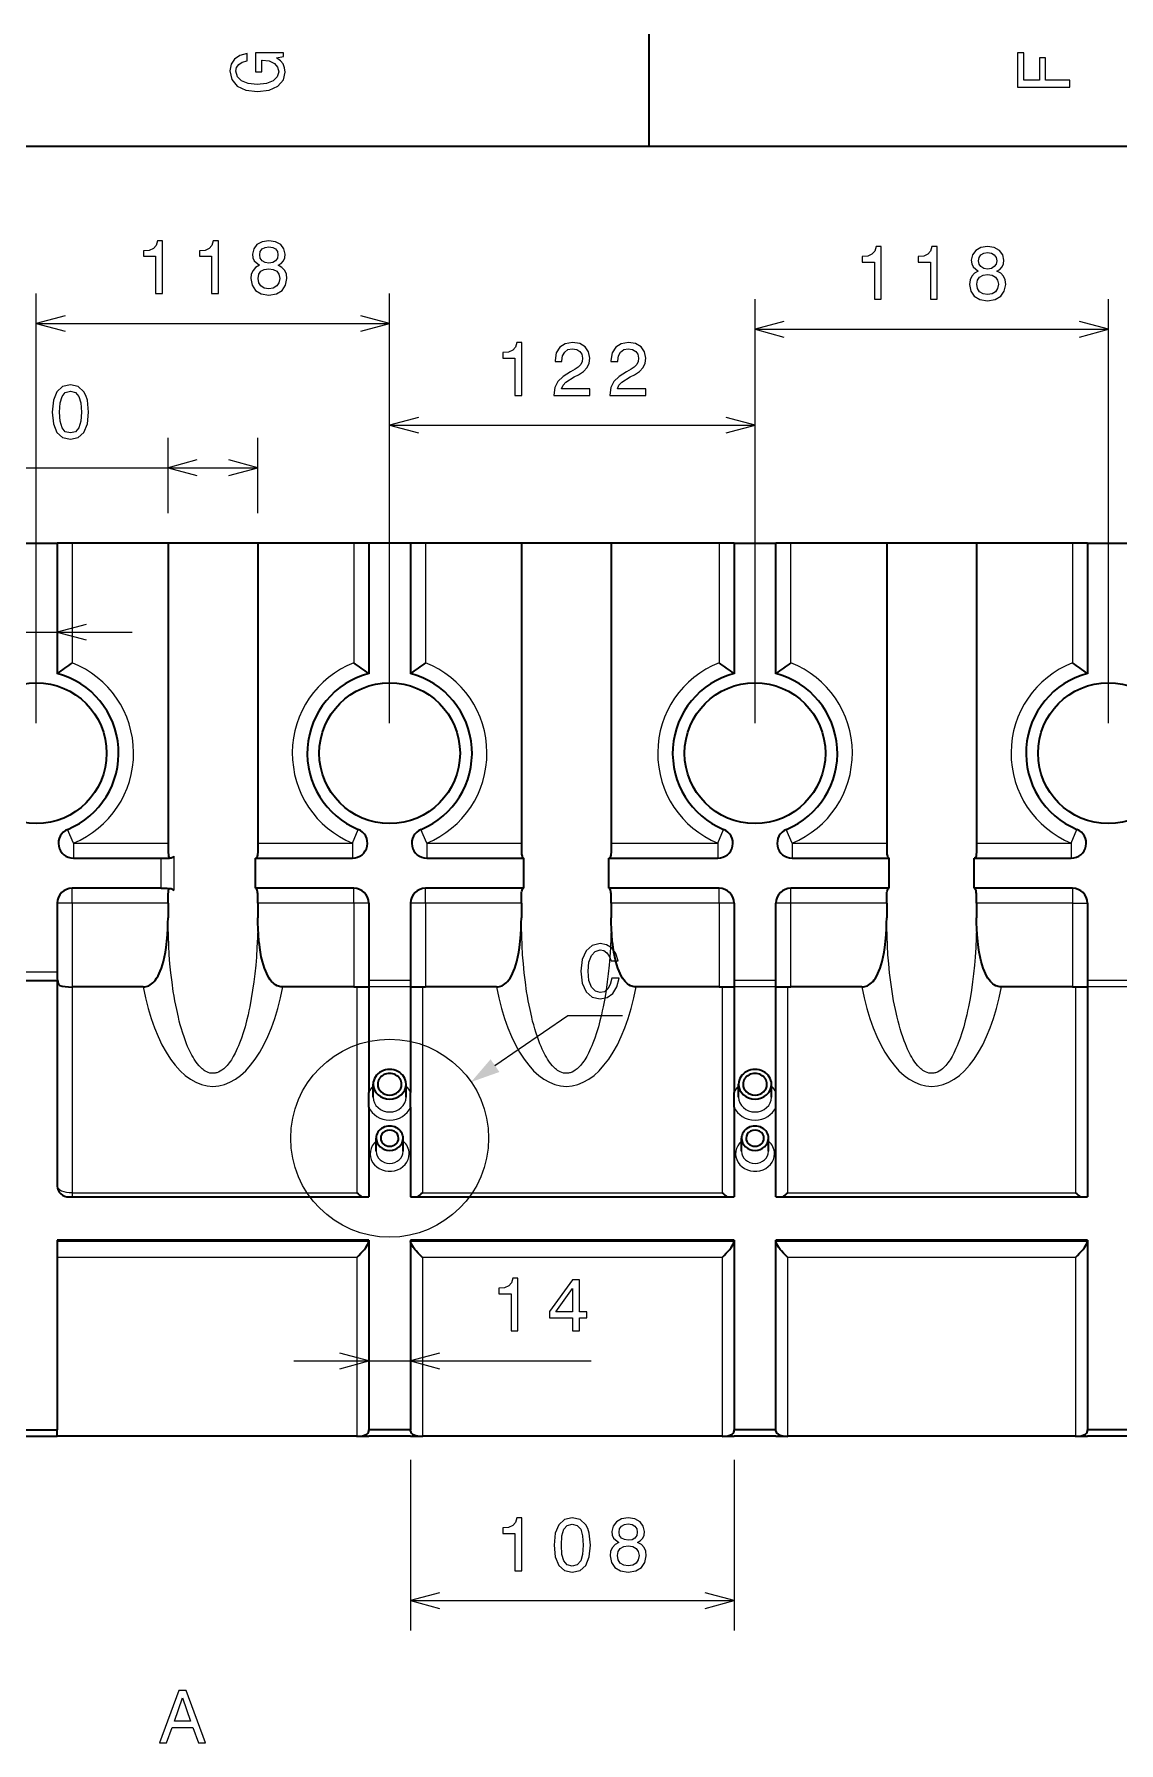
# Model space of a CAD drawing. Extents: x 0 to 420, y 0 to 297.
# Drawn here: x 63.9 to 136.4, y 180.4 to 294.5 of the extents above; entities that cross this region are included whole.
import ezdxf

# ---------------------------------------------------------------- set-up
doc = ezdxf.new("R2010")
doc.units = 0

msp = doc.modelspace()

# ---------------------------------------------------------------- linework, layer by layer
at = {"color": 7, "lineweight": 35, "ltscale": 0.1875}
msp.add_line((105, 287), (105, 294.5), dxfattribs=at)
at = {"color": 7, "lineweight": 35}
for p, q in [((410, 287), (10, 287)), ((72.86, 260.52), (72.86, 240.49)), ((78.86, 260.52), (78.86, 240.49)), ((96.46, 260.52), (96.46, 240.49)), ((102.46, 260.52), (102.46, 240.49)), ((120.86, 260.52), (120.86, 240.49)), ((126.86, 260.52), (126.86, 240.49)), ((66.26, 216.88), (86.26, 216.88)), ((89.06, 216.88), (110.66, 216.88)), ((113.46, 216.88), (134.26, 216.88)), ((86.26, 213.99), (65.46, 213.99)), ((110.66, 213.99), (89.06, 213.99)), ((134.26, 213.99), (113.46, 213.99)), ((85.46, 200.9), (65.46, 200.9))]:
    msp.add_line(p, q, dxfattribs=at)
at = {"color": 7, "lineweight": 13}
for p, q in [((64.06, 248.5), (64.06, 277.18)), ((87.66, 248.5), (87.66, 277.18)), ((112.06, 248.5), (112.06, 276.8)), ((135.66, 248.5), (135.66, 276.8)), ((64.06, 275.18), (87.66, 275.18)), ((112.06, 274.8), (135.66, 274.8)), ((87.66, 248.5), (87.66, 270.39)), ((112.06, 248.5), (112.06, 270.39)), ((87.66, 268.39), (112.06, 268.39)), ((86.26, 213.91), (65.46, 213.91)), ((110.66, 213.91), (89.06, 213.91)), ((134.26, 213.91), (113.46, 213.91)), ((85.46, 212.84), (65.46, 212.84)), ((89.06, 189.93), (110.66, 189.93))]:
    msp.add_line(p, q, dxfattribs=at)
at = {"color": 7, "lineweight": 13, "ltscale": 0.125944}
for p, q in [((72.86, 262.52), (72.86, 267.56)), ((78.86, 262.52), (78.86, 267.56))]:
    msp.add_line(p, q, dxfattribs=at)
at = {"color": 7, "lineweight": 13, "ltscale": 0.444301}
msp.add_line((61.09, 265.56), (78.86, 265.56), dxfattribs=at)
at = {"color": 7, "lineweight": 35, "ltscale": 0.07}
for p, q in [((62.66, 260.52), (65.46, 260.52)), ((89.06, 260.52), (86.26, 260.52)), ((110.66, 260.52), (113.46, 260.52)), ((134.26, 260.52), (137.06, 260.52)), ((62.66, 231.33), (65.46, 231.33)), ((62.66, 201.33), (65.46, 201.33)), ((62.66, 200.9), (65.46, 200.9)), ((89.06, 201.33), (86.26, 201.33)), ((89.06, 200.9), (86.26, 200.9)), ((113.46, 201.33), (110.66, 201.33)), ((113.46, 200.9), (110.66, 200.9)), ((137.06, 201.33), (134.26, 201.33)), ((137.06, 200.9), (134.26, 200.9))]:
    msp.add_line(p, q, dxfattribs=at)
at = {"color": 7, "lineweight": 35, "ltscale": 0.025}
for p, q in [((66.46, 260.52), (65.46, 260.52)), ((86.26, 260.52), (85.26, 260.52)), ((90.06, 260.52), (89.06, 260.52)), ((110.66, 260.52), (109.66, 260.52)), ((114.46, 260.52), (113.46, 260.52)), ((134.26, 260.52), (133.26, 260.52)), ((85.26, 230.9), (86.26, 230.9)), ((89.06, 230.9), (90.06, 230.9)), ((109.66, 230.9), (110.66, 230.9)), ((113.46, 230.9), (114.46, 230.9)), ((133.26, 230.9), (134.26, 230.9))]:
    msp.add_line(p, q, dxfattribs=at)
at = {"color": 7, "lineweight": 35, "ltscale": 0.217744}
for p, q in [((65.46, 260.52), (65.46, 251.81)), ((86.26, 260.52), (86.26, 251.81)), ((89.06, 260.52), (89.06, 251.81)), ((110.66, 260.52), (110.66, 251.81)), ((113.46, 251.81), (113.46, 260.52)), ((134.26, 260.52), (134.26, 251.81))]:
    msp.add_line(p, q, dxfattribs=at)
at = {"color": 7, "lineweight": 35, "ltscale": 0.16}
for p, q in [((72.86, 260.52), (66.46, 260.52)), ((96.46, 260.52), (90.06, 260.52)), ((120.86, 260.52), (114.46, 260.52))]:
    msp.add_line(p, q, dxfattribs=at)
at = {"color": 7, "lineweight": 13, "ltscale": 0.199698}
for p, q in [((66.46, 260.52), (66.46, 252.54)), ((85.26, 260.52), (85.26, 252.54)), ((90.06, 260.52), (90.06, 252.54)), ((109.66, 260.52), (109.66, 252.54)), ((114.46, 252.54), (114.46, 260.52)), ((133.26, 260.52), (133.26, 252.54))]:
    msp.add_line(p, q, dxfattribs=at)
at = {"color": 7, "lineweight": 35, "ltscale": 0.15}
for p, q in [((78.86, 260.52), (72.86, 260.52)), ((102.46, 260.52), (96.46, 260.52)), ((126.86, 260.52), (120.86, 260.52))]:
    msp.add_line(p, q, dxfattribs=at)
at = {"color": 7, "lineweight": 35, "ltscale": 0.160001}
msp.add_line((85.26, 260.52), (78.86, 260.52), dxfattribs=at)
at = {"color": 7, "lineweight": 35, "ltscale": 0.179999}
msp.add_line((109.66, 260.52), (102.46, 260.52), dxfattribs=at)
at = {"color": 7, "lineweight": 35, "ltscale": 0.159999}
msp.add_line((133.26, 260.52), (126.86, 260.52), dxfattribs=at)
at = {"color": 7, "lineweight": 13, "ltscale": 0.481656}
msp.add_line((51.19, 254.58), (70.46, 254.58), dxfattribs=at)
at = {"color": 7, "lineweight": 13, "ltscale": 0.025}
for p, q in [((66.54, 240.49), (66.15, 241.41)), ((85.18, 240.49), (85.56, 241.41)), ((90.14, 240.49), (89.75, 241.41)), ((109.58, 240.49), (109.96, 241.41)), ((114.54, 240.49), (114.15, 241.41)), ((133.18, 240.49), (133.56, 241.41)), ((66.54, 240.49), (66.54, 239.49)), ((85.18, 240.49), (85.18, 239.49)), ((90.14, 240.49), (90.14, 239.49)), ((109.58, 240.49), (109.58, 239.49)), ((114.54, 240.49), (114.54, 239.49)), ((133.18, 240.49), (133.18, 239.49)), ((66.46, 236.49), (66.46, 237.49)), ((85.26, 236.49), (85.26, 237.49)), ((90.06, 236.49), (90.06, 237.49)), ((109.66, 236.49), (109.66, 237.49)), ((114.46, 236.49), (114.46, 237.49)), ((133.26, 237.49), (133.26, 236.49)), ((66.46, 236.49), (65.46, 236.49)), ((86.26, 236.49), (85.26, 236.49)), ((90.06, 236.49), (89.06, 236.49)), ((110.66, 236.49), (109.66, 236.49)), ((114.46, 236.49), (113.46, 236.49)), ((133.26, 236.49), (134.26, 236.49))]:
    msp.add_line(p, q, dxfattribs=at)
at = {"color": 7, "lineweight": 13, "ltscale": 0.15806}
for p, q in [((66.54, 240.49), (72.86, 240.49)), ((78.86, 240.49), (85.18, 240.49)), ((90.14, 240.49), (96.46, 240.49)), ((114.54, 240.49), (120.86, 240.49))]:
    msp.add_line(p, q, dxfattribs=at)
at = {"color": 7, "lineweight": 13, "ltscale": 0.056699}
msp.add_line((73.26, 237.35), (73.26, 239.62), dxfattribs=at)
at = {"color": 7, "lineweight": 13, "ltscale": 0.178058}
msp.add_line((102.46, 240.49), (109.58, 240.49), dxfattribs=at)
at = {"color": 7, "lineweight": 13, "ltscale": 0.158059}
msp.add_line((126.86, 240.49), (133.18, 240.49), dxfattribs=at)
at = {"color": 7, "lineweight": 35, "ltscale": 0.146457}
msp.add_line((66.54, 239.49), (72.39, 239.49), dxfattribs=at)
at = {"color": 7, "lineweight": 13, "ltscale": 0.05}
msp.add_line((72.39, 237.49), (72.39, 239.49), dxfattribs=at)
at = {"color": 7, "lineweight": 35, "ltscale": 0.05}
for p, q in [((78.69, 237.49), (78.69, 239.49)), ((96.63, 237.49), (96.63, 239.49)), ((102.29, 237.49), (102.29, 239.49)), ((121.03, 237.49), (121.03, 239.49)), ((126.69, 237.49), (126.69, 239.49))]:
    msp.add_line(p, q, dxfattribs=at)
at = {"color": 7, "lineweight": 35, "ltscale": 0.16235}
msp.add_line((78.69, 239.49), (85.18, 239.49), dxfattribs=at)
at = {"color": 7, "lineweight": 35, "ltscale": 0.162349}
for p, q in [((90.14, 239.49), (96.63, 239.49)), ((114.54, 239.49), (121.03, 239.49))]:
    msp.add_line(p, q, dxfattribs=at)
at = {"color": 7, "lineweight": 35, "ltscale": 0.182348}
msp.add_line((102.29, 239.49), (109.58, 239.49), dxfattribs=at)
at = {"color": 7, "lineweight": 35, "ltscale": 0.162348}
msp.add_line((126.69, 239.49), (133.18, 239.49), dxfattribs=at)
at = {"color": 7, "lineweight": 35, "ltscale": 0.148397}
msp.add_line((72.39, 237.49), (66.46, 237.49), dxfattribs=at)
at = {"color": 7, "lineweight": 35, "ltscale": 0.16429}
for p, q in [((85.26, 237.49), (78.69, 237.49)), ((121.03, 237.49), (114.46, 237.49))]:
    msp.add_line(p, q, dxfattribs=at)
at = {"color": 7, "lineweight": 35, "ltscale": 0.164289}
for p, q in [((96.63, 237.49), (90.06, 237.49)), ((133.26, 237.49), (126.69, 237.49))]:
    msp.add_line(p, q, dxfattribs=at)
at = {"color": 7, "lineweight": 35, "ltscale": 0.184288}
msp.add_line((109.66, 237.49), (102.29, 237.49), dxfattribs=at)
at = {"color": 7, "lineweight": 35, "ltscale": 0.114768}
msp.add_line((65.46, 236.49), (65.46, 231.9), dxfattribs=at)
at = {"color": 7, "lineweight": 13, "ltscale": 0.139768}
for p, q in [((66.46, 236.49), (66.46, 230.9)), ((85.26, 236.49), (85.26, 230.9)), ((90.06, 236.49), (90.06, 230.9)), ((109.66, 236.49), (109.66, 230.9)), ((114.46, 230.9), (114.46, 236.49)), ((133.26, 236.49), (133.26, 230.9))]:
    msp.add_line(p, q, dxfattribs=at)
at = {"color": 7, "lineweight": 13, "ltscale": 0.16}
for p, q in [((72.86, 236.49), (66.46, 236.49)), ((96.46, 236.49), (90.06, 236.49)), ((120.86, 236.49), (114.46, 236.49))]:
    msp.add_line(p, q, dxfattribs=at)
at = {"color": 7, "lineweight": 35, "ltscale": 0.024633}
for p, q in [((72.86, 236.49), (72.86, 235.5)), ((78.86, 236.49), (78.86, 235.5)), ((96.46, 236.49), (96.46, 235.5)), ((102.46, 236.49), (102.46, 235.5)), ((120.86, 236.49), (120.86, 235.5)), ((126.86, 236.49), (126.86, 235.5))]:
    msp.add_line(p, q, dxfattribs=at)
at = {"color": 7, "lineweight": 13, "ltscale": 0.160001}
msp.add_line((85.26, 236.49), (78.86, 236.49), dxfattribs=at)
at = {"color": 7, "lineweight": 35, "ltscale": 0.128345}
for p, q in [((86.26, 236.49), (86.26, 231.35)), ((89.06, 236.49), (89.06, 231.35)), ((110.66, 236.49), (110.66, 231.35)), ((113.46, 231.35), (113.46, 236.49)), ((134.26, 236.49), (134.26, 231.35))]:
    msp.add_line(p, q, dxfattribs=at)
at = {"color": 7, "lineweight": 13, "ltscale": 0.179999}
msp.add_line((109.66, 236.49), (102.46, 236.49), dxfattribs=at)
at = {"color": 7, "lineweight": 13, "ltscale": 0.159999}
msp.add_line((133.26, 236.49), (126.86, 236.49), dxfattribs=at)
at = {"color": 7, "lineweight": 13, "ltscale": 0.07}
for p, q in [((62.66, 231.9), (65.46, 231.9)), ((86.26, 231.35), (89.06, 231.35)), ((86.26, 230.92), (89.06, 230.92)), ((110.66, 231.35), (113.46, 231.35)), ((110.66, 230.92), (113.46, 230.92)), ((134.26, 231.35), (137.06, 231.35)), ((134.26, 230.92), (137.06, 230.92))]:
    msp.add_line(p, q, dxfattribs=at)
at = {"color": 7, "lineweight": 35, "ltscale": 0.343353}
msp.add_line((65.46, 231.33), (65.46, 217.6), dxfattribs=at)
at = {"color": 7, "lineweight": 35, "ltscale": 0.118396}
for p, q in [((71.19, 230.9), (66.46, 230.9)), ((94.79, 230.9), (90.06, 230.9)), ((119.19, 230.9), (114.46, 230.9)), ((133.26, 230.9), (128.52, 230.9))]:
    msp.add_line(p, q, dxfattribs=at)
at = {"color": 7, "lineweight": 13, "ltscale": 0.343353}
for p, q in [((66.46, 230.9), (66.46, 217.16)), ((85.46, 230.9), (85.46, 217.16)), ((89.86, 230.9), (89.86, 217.16)), ((109.86, 230.9), (109.86, 217.16)), ((114.26, 217.16), (114.26, 230.9)), ((133.46, 230.9), (133.46, 217.16))]:
    msp.add_line(p, q, dxfattribs=at)
at = {"color": 7, "lineweight": 35, "ltscale": 0.118397}
msp.add_line((85.26, 230.9), (80.52, 230.9), dxfattribs=at)
at = {"color": 7, "lineweight": 35, "ltscale": 0.010857}
for p, q in [((86.26, 231.35), (86.26, 230.92)), ((89.06, 231.35), (89.06, 230.92)), ((110.66, 231.35), (110.66, 230.92)), ((113.46, 230.92), (113.46, 231.35)), ((134.26, 231.35), (134.26, 230.92)), ((65.46, 200.9), (65.46, 201.33))]:
    msp.add_line(p, q, dxfattribs=at)
at = {"color": 7, "lineweight": 35, "ltscale": 0.17681}
for p, q in [((86.26, 230.92), (86.26, 223.85)), ((89.06, 230.92), (89.06, 223.85)), ((110.66, 230.92), (110.66, 223.85)), ((113.46, 223.85), (113.46, 230.92))]:
    msp.add_line(p, q, dxfattribs=at)
at = {"color": 7, "lineweight": 35, "ltscale": 0.138395}
msp.add_line((109.66, 230.9), (104.12, 230.9), dxfattribs=at)
at = {"color": 7, "lineweight": 35, "ltscale": 0.351079}
msp.add_line((134.26, 230.92), (134.26, 216.88), dxfattribs=at)
at = {"color": 7, "lineweight": 35, "ltscale": 0.01199}
for p, q in [((86.26, 223.37), (86.26, 223.85)), ((89.06, 223.37), (89.06, 223.85)), ((110.66, 223.37), (110.66, 223.85)), ((113.46, 223.37), (113.46, 223.85))]:
    msp.add_line(p, q, dxfattribs=at)
at = {"color": 7, "lineweight": 35, "ltscale": 0.021714}
for p, q in [((86.56, 223.54), (86.56, 224.4)), ((88.76, 223.54), (88.76, 224.4)), ((110.96, 223.54), (110.96, 224.4)), ((113.16, 223.54), (113.16, 224.4)), ((86.76, 219.93), (86.76, 220.8)), ((88.56, 219.93), (88.56, 220.8)), ((111.16, 219.93), (111.16, 220.8)), ((112.96, 219.93), (112.96, 220.8))]:
    msp.add_line(p, q, dxfattribs=at)
at = {"color": 7, "lineweight": 35, "ltscale": 0.012265}
for p, q in [((86.26, 222.88), (86.26, 223.37)), ((89.06, 222.88), (89.06, 223.37)), ((110.66, 222.88), (110.66, 223.37)), ((113.46, 222.88), (113.46, 223.37))]:
    msp.add_line(p, q, dxfattribs=at)
at = {"color": 7, "lineweight": 35, "ltscale": 0.150014}
for p, q in [((86.26, 222.88), (86.26, 216.88)), ((89.06, 222.88), (89.06, 216.88)), ((110.66, 222.88), (110.66, 216.88)), ((113.46, 216.88), (113.46, 222.88))]:
    msp.add_line(p, q, dxfattribs=at)
at = {"color": 7, "lineweight": 13, "ltscale": 0.475001}
msp.add_line((66.46, 217.16), (85.46, 217.16), dxfattribs=at)
at = {"color": 7, "lineweight": 13, "ltscale": 0.007159}
msp.add_line((66.46, 217.16), (66.46, 216.88), dxfattribs=at)
at = {"color": 7, "lineweight": 13, "ltscale": 0.499999}
for p, q in [((89.86, 217.16), (109.86, 217.16)), ((109.86, 212.84), (89.86, 212.84))]:
    msp.add_line(p, q, dxfattribs=at)
at = {"color": 7, "lineweight": 13, "ltscale": 0.48}
for p, q in [((114.26, 217.16), (133.46, 217.16)), ((133.46, 212.84), (114.26, 212.84))]:
    msp.add_line(p, q, dxfattribs=at)
at = {"color": 7, "lineweight": 35, "ltscale": 0.316569}
for p, q in [((65.46, 213.99), (65.46, 201.33)), ((86.26, 213.99), (86.26, 201.33)), ((89.06, 213.99), (89.06, 201.33)), ((110.66, 213.99), (110.66, 201.33)), ((113.46, 201.33), (113.46, 213.99)), ((134.26, 213.99), (134.26, 201.33))]:
    msp.add_line(p, q, dxfattribs=at)
at = {"color": 7, "lineweight": 13, "ltscale": 0.298553}
for p, q in [((85.46, 212.84), (85.46, 200.9)), ((89.86, 212.84), (89.86, 200.9)), ((109.86, 212.84), (109.86, 200.9)), ((114.26, 200.9), (114.26, 212.84)), ((133.46, 212.84), (133.46, 200.9))]:
    msp.add_line(p, q, dxfattribs=at)
at = {"color": 7, "lineweight": 13, "ltscale": 0.49652}
msp.add_line((81.26, 205.93), (101.12, 205.93), dxfattribs=at)
at = {"color": 7, "lineweight": 35, "ltscale": 0.02}
for p, q in [((85.46, 200.9), (86.26, 200.9)), ((89.06, 200.9), (89.86, 200.9)), ((109.86, 200.9), (110.66, 200.9)), ((113.46, 200.9), (114.26, 200.9)), ((133.46, 200.9), (134.26, 200.9))]:
    msp.add_line(p, q, dxfattribs=at)
at = {"color": 7, "lineweight": 35, "ltscale": 0.002171}
for p, q in [((86.26, 201.24), (86.26, 201.33)), ((89.06, 201.24), (89.06, 201.33)), ((110.66, 201.24), (110.66, 201.33)), ((113.46, 201.24), (113.46, 201.33)), ((134.26, 201.24), (134.26, 201.33))]:
    msp.add_line(p, q, dxfattribs=at)
at = {"color": 7, "lineweight": 35, "ltscale": 0.499999}
msp.add_line((109.86, 200.9), (89.86, 200.9), dxfattribs=at)
at = {"color": 7, "lineweight": 35, "ltscale": 0.48}
msp.add_line((133.46, 200.9), (114.26, 200.9), dxfattribs=at)
at = {"color": 7, "lineweight": 13, "ltscale": 0.285017}
for p, q in [((89.06, 199.33), (89.06, 187.93)), ((110.66, 199.33), (110.66, 187.93))]:
    msp.add_line(p, q, dxfattribs=at)
at = {"color": 7, "lineweight": 13}
for points in [[(80.11, 292.92), (80.58, 293.01), (80.58, 293.26), (78.69, 293.26), (78.69, 291.98), (79.12, 291.98), (79.12, 292.77), (79.15, 292.77), (79.61, 292.71), (79.96, 292.55), (80.17, 292.3), (80.25, 291.99), (80.15, 291.65), (79.88, 291.38), (79.43, 291.21), (78.82, 291.15), (78.21, 291.21), (77.76, 291.38), (77.49, 291.65), (77.39, 292.02), (77.44, 292.27), (77.58, 292.48), (77.82, 292.63), (78.14, 292.72), (78.14, 293.22), (77.65, 293.08), (77.29, 292.84), (77.07, 292.49), (76.99, 292.05), (77.11, 291.48), (77.48, 291.04), (78.06, 290.76), (78.83, 290.67), (79.61, 290.76), (80.19, 291.04), (80.56, 291.45), (80.68, 291.96), (80.64, 292.25), (80.54, 292.51), (80.36, 292.73)], [(133.08, 290.97), (133.08, 291.44), (131.47, 291.44), (131.47, 292.91), (131.06, 292.91), (131.06, 291.44), (130.01, 291.44), (130.01, 293.25), (129.58, 293.25), (129.58, 290.97)], [(72.03, 277.18), (72.49, 277.18), (72.49, 280.71), (72.15, 280.71), (72.06, 280.4), (71.88, 280.2), (71.6, 280.07), (71.21, 280.03), (71.21, 279.68), (72.03, 279.68)], [(75.77, 277.18), (76.23, 277.18), (76.23, 280.71), (75.88, 280.71), (75.79, 280.4), (75.61, 280.2), (75.33, 280.07), (74.95, 280.03), (74.95, 279.68), (75.77, 279.68)], [(78.97, 279.07), (78.71, 278.93), (78.54, 278.73), (78.42, 278.49), (78.39, 278.19), (78.47, 277.74), (78.7, 277.39), (79.08, 277.17), (79.59, 277.08), (80.1, 277.17), (80.48, 277.39), (80.71, 277.74), (80.8, 278.19), (80.76, 278.49), (80.65, 278.73), (80.47, 278.93), (80.22, 279.07), (80.42, 279.19), (80.56, 279.36), (80.65, 279.56), (80.68, 279.81), (80.6, 280.17), (80.39, 280.45), (80.04, 280.64), (79.59, 280.71), (79.14, 280.64), (78.8, 280.45), (78.58, 280.17), (78.5, 279.81), (78.53, 279.56), (78.62, 279.36)], [(78.98, 279.77), (79.02, 279.99), (79.15, 280.16), (79.34, 280.27), (79.59, 280.31), (79.85, 280.27), (80.04, 280.16), (80.16, 279.99), (80.2, 279.77), (80.16, 279.54), (80.04, 279.36), (79.85, 279.25), (79.59, 279.21), (79.34, 279.25), (79.15, 279.36), (79.02, 279.54)], [(120.03, 276.8), (120.49, 276.8), (120.49, 280.32), (120.15, 280.32), (120.06, 280.01), (119.87, 279.81), (119.6, 279.69), (119.21, 279.65), (119.21, 279.29), (120.03, 279.29)], [(123.77, 276.8), (124.23, 276.8), (124.23, 280.32), (123.88, 280.32), (123.79, 280.01), (123.61, 279.81), (123.33, 279.69), (122.95, 279.65), (122.95, 279.29), (123.77, 279.29)], [(126.97, 278.68), (126.71, 278.54), (126.54, 278.34), (126.42, 278.1), (126.39, 277.8), (126.47, 277.35), (126.7, 277), (127.08, 276.78), (127.59, 276.7), (128.1, 276.78), (128.48, 277), (128.71, 277.35), (128.8, 277.8), (128.76, 278.1), (128.65, 278.34), (128.47, 278.54), (128.22, 278.68), (128.42, 278.8), (128.56, 278.97), (128.65, 279.17), (128.68, 279.42), (128.6, 279.78), (128.39, 280.06), (128.04, 280.25), (127.59, 280.32), (127.14, 280.25), (126.8, 280.06), (126.58, 279.78), (126.5, 279.42), (126.53, 279.17), (126.62, 278.97)], [(126.98, 279.38), (127.02, 279.6), (127.15, 279.77), (127.34, 279.88), (127.59, 279.92), (127.85, 279.88), (128.04, 279.77), (128.16, 279.6), (128.2, 279.38), (128.16, 279.15), (128.04, 278.98), (127.85, 278.86), (127.59, 278.82), (127.34, 278.86), (127.15, 278.98), (127.02, 279.15)], [(78.87, 278.2), (78.92, 278.47), (79.06, 278.67), (79.29, 278.8), (79.59, 278.84), (79.89, 278.8), (80.12, 278.67), (80.26, 278.47), (80.32, 278.2), (80.26, 277.91), (80.12, 277.69), (79.89, 277.55), (79.59, 277.51), (79.29, 277.55), (79.06, 277.69), (78.92, 277.91)], [(126.87, 277.81), (126.92, 278.08), (127.06, 278.28), (127.29, 278.41), (127.59, 278.46), (127.89, 278.41), (128.12, 278.28), (128.26, 278.08), (128.32, 277.81), (128.26, 277.52), (128.12, 277.31), (127.89, 277.16), (127.59, 277.12), (127.29, 277.16), (127.06, 277.31), (126.92, 277.52)], [(96.03, 270.39), (96.49, 270.39), (96.49, 273.92), (96.15, 273.92), (96.06, 273.61), (95.88, 273.4), (95.6, 273.28), (95.21, 273.24), (95.21, 272.88), (96.03, 272.88)], [(98.63, 270.39), (101.03, 270.39), (101.03, 270.83), (99.13, 270.83), (99.24, 271.06), (99.42, 271.26), (99.98, 271.62), (100.28, 271.77), (100.61, 271.99), (100.85, 272.24), (100.98, 272.54), (101.03, 272.87), (100.95, 273.3), (100.71, 273.63), (100.35, 273.84), (99.88, 273.92), (99.39, 273.83), (99.03, 273.6), (98.79, 273.22), (98.71, 272.72), (98.71, 272.65), (99.17, 272.65), (99.17, 272.69), (99.21, 273.03), (99.35, 273.28), (99.57, 273.44), (99.85, 273.5), (100.15, 273.45), (100.36, 273.32), (100.5, 273.13), (100.55, 272.88), (100.52, 272.65), (100.42, 272.45), (100.26, 272.28), (100.04, 272.13), (99.74, 271.97), (99.25, 271.65), (98.9, 271.32), (98.69, 270.92), (98.63, 270.41)], [(102.36, 270.39), (104.77, 270.39), (104.77, 270.83), (102.87, 270.83), (102.97, 271.06), (103.16, 271.26), (103.72, 271.62), (104.01, 271.77), (104.35, 271.99), (104.58, 272.24), (104.72, 272.54), (104.77, 272.87), (104.68, 273.3), (104.45, 273.63), (104.08, 273.84), (103.61, 273.92), (103.13, 273.83), (102.76, 273.6), (102.53, 273.22), (102.44, 272.72), (102.44, 272.65), (102.9, 272.65), (102.9, 272.69), (102.95, 273.03), (103.08, 273.28), (103.3, 273.44), (103.59, 273.5), (103.88, 273.45), (104.1, 273.32), (104.24, 273.13), (104.29, 272.88), (104.25, 272.65), (104.16, 272.45), (104, 272.28), (103.78, 272.13), (103.48, 271.97), (102.98, 271.65), (102.64, 271.32), (102.43, 270.92), (102.36, 270.41)], [(65.12, 269.27), (65.2, 268.48), (65.44, 267.92), (65.82, 267.57), (66.34, 267.46), (66.86, 267.57), (67.24, 267.92), (67.47, 268.48), (67.55, 269.27), (67.47, 270.06), (67.37, 270.37), (67.24, 270.63), (66.86, 270.97), (66.34, 271.09), (65.82, 270.97), (65.44, 270.62), (65.2, 270.06)], [(65.61, 269.27), (65.65, 269.88), (65.78, 270.32), (66, 270.58), (66.34, 270.67), (66.67, 270.58), (66.9, 270.32), (67.03, 269.88), (67.07, 269.27), (67.03, 268.66), (66.9, 268.22), (66.67, 267.96), (66.34, 267.88), (66, 267.96), (65.78, 268.22), (65.65, 268.66)], [(102.5, 231.49), (102.39, 231.07), (102.23, 230.77), (102, 230.58), (101.72, 230.52), (101.4, 230.61), (101.14, 230.88), (100.97, 231.33), (100.91, 231.94), (100.97, 232.55), (101.13, 233), (101.39, 233.27), (101.72, 233.37), (101.97, 233.32), (102.17, 233.18), (102.33, 232.95), (102.45, 232.64), (102.92, 232.64), (102.77, 233.12), (102.51, 233.48), (102.15, 233.71), (101.72, 233.79), (101.19, 233.66), (100.78, 233.31), (100.52, 232.73), (100.43, 231.94), (100.52, 231.16), (100.78, 230.58), (101.19, 230.22), (101.72, 230.1), (102.19, 230.19), (102.57, 230.46), (102.84, 230.9), (102.98, 231.49)], [(95.77, 207.93), (96.23, 207.93), (96.23, 211.45), (95.89, 211.45), (95.8, 211.15), (95.62, 210.94), (95.34, 210.82), (94.96, 210.78), (94.96, 210.42), (95.77, 210.42)], [(99.88, 207.93), (100.33, 207.93), (100.33, 208.8), (100.83, 208.8), (100.83, 209.2), (100.33, 209.2), (100.33, 211.35), (99.87, 211.35), (98.34, 209.24), (98.34, 208.8), (99.88, 208.8)], [(98.76, 209.2), (99.88, 210.77), (99.88, 209.2)], [(96.03, 191.93), (96.49, 191.93), (96.49, 195.45), (96.15, 195.45), (96.06, 195.15), (95.88, 194.94), (95.6, 194.82), (95.21, 194.78), (95.21, 194.42), (96.03, 194.42)], [(98.64, 193.64), (98.72, 192.85), (98.96, 192.28), (99.33, 191.94), (99.86, 191.83), (100.38, 191.94), (100.76, 192.28), (100.99, 192.85), (101.07, 193.64), (100.99, 194.43), (100.89, 194.74), (100.76, 195), (100.38, 195.34), (99.86, 195.45), (99.33, 195.34), (98.96, 194.99), (98.72, 194.43)], [(102.97, 193.82), (102.71, 193.67), (102.54, 193.48), (102.42, 193.23), (102.39, 192.93), (102.47, 192.48), (102.7, 192.14), (103.08, 191.91), (103.59, 191.83), (104.1, 191.91), (104.48, 192.14), (104.71, 192.48), (104.8, 192.93), (104.76, 193.23), (104.65, 193.48), (104.47, 193.67), (104.22, 193.82), (104.42, 193.94), (104.56, 194.1), (104.65, 194.31), (104.68, 194.55), (104.6, 194.91), (104.39, 195.2), (104.04, 195.38), (103.59, 195.45), (103.14, 195.38), (102.8, 195.2), (102.58, 194.91), (102.5, 194.55), (102.53, 194.31), (102.62, 194.1)], [(102.98, 194.51), (103.02, 194.73), (103.15, 194.91), (103.34, 195.01), (103.59, 195.05), (103.85, 195.01), (104.04, 194.91), (104.16, 194.73), (104.2, 194.51), (104.16, 194.28), (104.04, 194.11), (103.85, 193.99), (103.59, 193.96), (103.34, 194), (103.15, 194.11), (103.02, 194.28)], [(99.13, 193.64), (99.17, 194.25), (99.29, 194.69), (99.52, 194.95), (99.86, 195.04), (100.19, 194.95), (100.42, 194.69), (100.54, 194.25), (100.58, 193.64), (100.54, 193.02), (100.42, 192.59), (100.19, 192.33), (99.86, 192.24), (99.52, 192.33), (99.29, 192.59), (99.17, 193.02)], [(102.87, 192.94), (102.92, 193.21), (103.06, 193.41), (103.29, 193.54), (103.59, 193.59), (103.89, 193.54), (104.12, 193.41), (104.26, 193.21), (104.32, 192.94), (104.26, 192.66), (104.12, 192.44), (103.89, 192.3), (103.59, 192.25), (103.29, 192.3), (103.06, 192.44), (102.92, 192.66)], [(72.29, 180.44), (72.76, 180.44), (73.13, 181.47), (74.52, 181.47), (74.89, 180.44), (75.36, 180.44), (74.08, 183.94), (73.57, 183.94)], [(73.29, 181.89), (73.83, 183.44), (74.37, 181.89)]]:
    msp.add_lwpolyline(points, close=True, dxfattribs=at)
for points in [[(65.99, 275.7), (64.06, 275.18), (65.99, 274.67)], [(85.73, 274.67), (87.66, 275.18), (85.73, 275.7)], [(113.99, 275.31), (112.06, 274.8), (113.99, 274.28)], [(133.73, 274.28), (135.66, 274.8), (133.73, 275.31)], [(89.59, 268.91), (87.66, 268.39), (89.59, 267.88)], [(110.13, 267.88), (112.06, 268.39), (110.13, 268.91)], [(74.79, 266.08), (72.86, 265.56), (74.79, 265.04)], [(76.93, 265.04), (78.86, 265.56), (76.93, 266.08)], [(67.39, 255.1), (65.46, 254.58), (67.39, 254.06)], [(78.86, 235.5), (78.85, 234.85), (78.83, 234.2), (78.8, 233.54), (78.76, 232.89), (78.72, 232.34), (78.66, 231.78), (78.59, 231.23), (78.51, 230.68), (78.42, 230.13), (78.32, 229.58), (78.26, 229.3), (78.2, 229.03), (78.1, 228.63), (78, 228.23), (77.88, 227.83), (77.76, 227.48), (77.63, 227.14), (77.56, 226.96), (77.48, 226.79), (77.41, 226.63), (77.34, 226.48), (77.22, 226.26), (77.09, 226.04), (77.02, 225.94), (76.94, 225.83), (76.87, 225.74), (76.8, 225.65), (76.69, 225.54), (76.58, 225.43), (76.46, 225.34), (76.35, 225.27), (76.24, 225.21), (76.12, 225.17), (76.06, 225.16), (76, 225.14), (75.89, 225.13), (75.77, 225.13), (75.66, 225.15), (75.55, 225.18), (75.45, 225.23), (75.35, 225.28), (75.27, 225.33), (75.2, 225.38), (75.14, 225.44), (75.07, 225.5), (75, 225.56), (74.93, 225.64), (74.81, 225.79), (74.69, 225.95), (74.61, 226.07), (74.53, 226.2), (74.45, 226.34), (74.38, 226.47), (74.25, 226.75), (74.17, 226.92), (74.1, 227.1), (74.03, 227.29), (73.95, 227.49), (73.83, 227.87), (73.75, 228.11), (73.68, 228.36), (73.61, 228.62), (73.55, 228.87), (73.44, 229.39), (73.38, 229.68), (73.32, 229.97), (73.27, 230.29), (73.21, 230.6), (73.13, 231.21), (73.05, 231.83), (72.99, 232.44), (72.94, 233.05), (72.91, 233.67), (72.88, 234.28), (72.86, 234.89), (72.86, 235.5)], [(102.46, 235.5), (102.45, 234.85), (102.43, 234.2), (102.4, 233.54), (102.36, 232.89), (102.32, 232.34), (102.26, 231.78), (102.19, 231.23), (102.11, 230.68), (102.02, 230.13), (101.92, 229.58), (101.86, 229.3), (101.8, 229.03), (101.7, 228.63), (101.6, 228.23), (101.48, 227.83), (101.36, 227.48), (101.23, 227.14), (101.16, 226.96), (101.08, 226.79), (101.01, 226.63), (100.94, 226.48), (100.82, 226.26), (100.69, 226.04), (100.62, 225.94), (100.54, 225.83), (100.47, 225.74), (100.4, 225.65), (100.29, 225.54), (100.18, 225.43), (100.06, 225.34), (99.95, 225.27), (99.84, 225.21), (99.72, 225.17), (99.66, 225.16), (99.61, 225.14), (99.49, 225.13), (99.37, 225.13), (99.26, 225.15), (99.15, 225.18), (99.05, 225.23), (98.95, 225.28), (98.87, 225.33), (98.8, 225.38), (98.74, 225.44), (98.67, 225.5), (98.6, 225.56), (98.53, 225.64), (98.41, 225.79), (98.29, 225.95), (98.21, 226.07), (98.13, 226.2), (98.05, 226.34), (97.98, 226.47), (97.85, 226.75), (97.77, 226.92), (97.7, 227.1), (97.63, 227.29), (97.55, 227.49), (97.43, 227.87), (97.35, 228.11), (97.28, 228.36), (97.21, 228.62), (97.15, 228.87), (97.04, 229.39), (96.98, 229.68), (96.92, 229.97), (96.87, 230.29), (96.81, 230.6), (96.73, 231.21), (96.65, 231.83), (96.59, 232.44), (96.54, 233.05), (96.51, 233.67), (96.48, 234.28), (96.46, 234.89), (96.46, 235.5)], [(126.86, 235.5), (126.85, 234.85), (126.83, 234.2), (126.8, 233.54), (126.76, 232.89), (126.72, 232.34), (126.66, 231.78), (126.59, 231.23), (126.51, 230.68), (126.42, 230.13), (126.32, 229.58), (126.26, 229.3), (126.2, 229.03), (126.1, 228.63), (126, 228.23), (125.88, 227.83), (125.76, 227.48), (125.63, 227.14), (125.56, 226.96), (125.48, 226.79), (125.41, 226.63), (125.34, 226.48), (125.22, 226.26), (125.09, 226.04), (125.02, 225.94), (124.94, 225.83), (124.87, 225.74), (124.8, 225.65), (124.69, 225.54), (124.58, 225.43), (124.46, 225.34), (124.35, 225.27), (124.24, 225.21), (124.12, 225.17), (124.06, 225.16), (124, 225.14), (123.89, 225.13), (123.77, 225.13), (123.66, 225.15), (123.55, 225.18), (123.45, 225.23), (123.35, 225.28), (123.27, 225.33), (123.2, 225.38), (123.14, 225.44), (123.07, 225.5), (123, 225.56), (122.93, 225.64), (122.81, 225.79), (122.69, 225.95), (122.61, 226.07), (122.53, 226.2), (122.45, 226.34), (122.38, 226.47), (122.25, 226.75), (122.17, 226.92), (122.1, 227.1), (122.03, 227.29), (121.95, 227.49), (121.83, 227.87), (121.75, 228.11), (121.68, 228.36), (121.61, 228.62), (121.55, 228.87), (121.44, 229.39), (121.38, 229.68), (121.32, 229.97), (121.27, 230.29), (121.21, 230.6), (121.13, 231.21), (121.05, 231.83), (120.99, 232.44), (120.94, 233.05), (120.91, 233.67), (120.88, 234.28), (120.86, 234.89), (120.86, 235.5)], [(94.69, 225.65), (99.56, 229), (103.2, 229)], [(84.33, 205.41), (86.26, 205.93), (84.33, 206.45)], [(90.99, 206.45), (89.06, 205.93), (90.99, 205.41)], [(90.99, 190.45), (89.06, 189.93), (90.99, 189.41)], [(108.73, 189.41), (110.66, 189.93), (108.73, 190.45)]]:
    msp.add_lwpolyline(points, dxfattribs=at)
at = {"color": 7, "lineweight": 35}
for points in [[(72.39, 239.49), (72.67, 239.49), (72.8, 239.49), (72.93, 239.5), (72.99, 239.51), (73.06, 239.52), (73.11, 239.53), (73.15, 239.55), (73.19, 239.57), (73.23, 239.59), (73.26, 239.62)], [(72.86, 240.49), (72.86, 240.19), (72.86, 240.04), (72.87, 239.84), (72.88, 239.75), (72.89, 239.66), (72.9, 239.62), (72.92, 239.57), (72.94, 239.53), (72.97, 239.5)], [(78.86, 240.49), (78.86, 240.15), (78.86, 239.99), (78.85, 239.84), (78.84, 239.77), (78.83, 239.69), (78.82, 239.63), (78.81, 239.59), (78.79, 239.56), (78.77, 239.53), (78.75, 239.5), (78.72, 239.49), (78.69, 239.49)], [(96.46, 240.49), (96.46, 240.15), (96.46, 239.99), (96.47, 239.84), (96.47, 239.77), (96.48, 239.69), (96.5, 239.63), (96.51, 239.59), (96.52, 239.56), (96.55, 239.53), (96.57, 239.5), (96.6, 239.49), (96.63, 239.49)], [(102.46, 240.49), (102.46, 240.15), (102.46, 239.99), (102.45, 239.84), (102.44, 239.77), (102.43, 239.69), (102.42, 239.63), (102.41, 239.59), (102.39, 239.56), (102.37, 239.53), (102.35, 239.5), (102.32, 239.49), (102.29, 239.49)], [(120.86, 240.49), (120.86, 240.15), (120.86, 239.99), (120.87, 239.84), (120.87, 239.77), (120.88, 239.69), (120.9, 239.63), (120.91, 239.59), (120.92, 239.56), (120.95, 239.53), (120.97, 239.5), (121, 239.49), (121.03, 239.49)], [(126.86, 240.49), (126.86, 240.15), (126.86, 239.99), (126.85, 239.84), (126.84, 239.77), (126.83, 239.69), (126.82, 239.63), (126.81, 239.59), (126.79, 239.56), (126.77, 239.53), (126.75, 239.5), (126.72, 239.49), (126.69, 239.49)], [(72.39, 237.49), (72.67, 237.49), (72.8, 237.48), (72.93, 237.47), (72.99, 237.47), (73.06, 237.46), (73.11, 237.44), (73.15, 237.42), (73.19, 237.41), (73.23, 237.38), (73.26, 237.35)], [(72.86, 236.49), (72.86, 236.79), (72.86, 236.93), (72.87, 237.13), (72.88, 237.23), (72.89, 237.31), (72.9, 237.36), (72.92, 237.4), (72.94, 237.44), (72.97, 237.47)], [(78.86, 236.49), (78.86, 236.83), (78.86, 236.99), (78.85, 237.14), (78.84, 237.21), (78.83, 237.28), (78.82, 237.34), (78.81, 237.38), (78.79, 237.41), (78.77, 237.45), (78.75, 237.47), (78.72, 237.48), (78.69, 237.49)], [(96.46, 236.49), (96.46, 236.83), (96.46, 236.99), (96.47, 237.14), (96.47, 237.21), (96.48, 237.28), (96.5, 237.34), (96.51, 237.38), (96.52, 237.41), (96.55, 237.45), (96.57, 237.47), (96.6, 237.48), (96.63, 237.49)], [(102.46, 236.49), (102.46, 236.83), (102.46, 236.99), (102.45, 237.14), (102.44, 237.21), (102.43, 237.28), (102.42, 237.34), (102.41, 237.38), (102.39, 237.41), (102.37, 237.45), (102.35, 237.47), (102.32, 237.48), (102.29, 237.49)], [(120.86, 236.49), (120.86, 236.83), (120.86, 236.99), (120.87, 237.14), (120.87, 237.21), (120.88, 237.28), (120.9, 237.34), (120.91, 237.38), (120.92, 237.41), (120.95, 237.45), (120.97, 237.47), (121, 237.48), (121.03, 237.49)], [(126.86, 236.49), (126.86, 236.83), (126.86, 236.99), (126.85, 237.14), (126.84, 237.21), (126.83, 237.28), (126.82, 237.34), (126.81, 237.38), (126.79, 237.41), (126.77, 237.45), (126.75, 237.47), (126.72, 237.48), (126.69, 237.49)], [(71.19, 230.9), (71.25, 230.9), (71.31, 230.9), (71.4, 230.92), (71.49, 230.95), (71.57, 230.98), (71.67, 231.04), (71.76, 231.1), (71.85, 231.17), (71.94, 231.27), (72.02, 231.37), (72.1, 231.48), (72.19, 231.63), (72.27, 231.79), (72.33, 231.94), (72.42, 232.16), (72.49, 232.38), (72.55, 232.6), (72.62, 232.91), (72.68, 233.22), (72.73, 233.53), (72.76, 233.74), (72.78, 233.95), (72.82, 234.38), (72.84, 234.8), (72.85, 235.15), (72.86, 235.5)], [(80.52, 230.9), (80.46, 230.9), (80.4, 230.9), (80.31, 230.92), (80.23, 230.95), (80.14, 230.98), (80.04, 231.04), (79.95, 231.1), (79.87, 231.17), (79.78, 231.27), (79.69, 231.37), (79.62, 231.48), (79.53, 231.63), (79.45, 231.79), (79.38, 231.94), (79.3, 232.16), (79.23, 232.38), (79.16, 232.6), (79.09, 232.91), (79.03, 233.22), (78.99, 233.53), (78.96, 233.74), (78.93, 233.96), (78.9, 234.38), (78.87, 234.8), (78.86, 235.15), (78.86, 235.5)], [(94.79, 230.9), (94.85, 230.9), (94.91, 230.9), (95, 230.92), (95.09, 230.95), (95.17, 230.98), (95.27, 231.04), (95.36, 231.1), (95.45, 231.17), (95.54, 231.27), (95.62, 231.37), (95.7, 231.48), (95.79, 231.63), (95.87, 231.79), (95.93, 231.94), (96.02, 232.16), (96.09, 232.38), (96.15, 232.6), (96.22, 232.91), (96.28, 233.22), (96.33, 233.53), (96.36, 233.74), (96.38, 233.95), (96.42, 234.38), (96.44, 234.8), (96.45, 235.15), (96.46, 235.5)], [(104.12, 230.9), (104.06, 230.9), (104, 230.9), (103.91, 230.92), (103.83, 230.95), (103.74, 230.98), (103.64, 231.04), (103.55, 231.1), (103.47, 231.17), (103.38, 231.27), (103.29, 231.37), (103.22, 231.48), (103.13, 231.63), (103.05, 231.79), (102.98, 231.94), (102.9, 232.16), (102.83, 232.38), (102.77, 232.6), (102.69, 232.91), (102.63, 233.22), (102.59, 233.53), (102.56, 233.74), (102.53, 233.96), (102.5, 234.38), (102.47, 234.8), (102.46, 235.15), (102.46, 235.5)], [(119.19, 230.9), (119.25, 230.9), (119.31, 230.9), (119.4, 230.92), (119.49, 230.95), (119.57, 230.98), (119.67, 231.04), (119.76, 231.1), (119.85, 231.17), (119.94, 231.27), (120.02, 231.37), (120.1, 231.48), (120.19, 231.63), (120.27, 231.79), (120.33, 231.94), (120.42, 232.16), (120.49, 232.38), (120.55, 232.6), (120.62, 232.91), (120.68, 233.22), (120.73, 233.53), (120.76, 233.74), (120.78, 233.95), (120.82, 234.38), (120.84, 234.8), (120.85, 235.15), (120.86, 235.5)], [(128.52, 230.9), (128.46, 230.9), (128.4, 230.9), (128.31, 230.92), (128.23, 230.95), (128.14, 230.98), (128.04, 231.04), (127.95, 231.1), (127.87, 231.17), (127.78, 231.27), (127.69, 231.37), (127.62, 231.48), (127.53, 231.63), (127.45, 231.79), (127.38, 231.94), (127.3, 232.16), (127.23, 232.38), (127.16, 232.6), (127.09, 232.91), (127.03, 233.22), (126.99, 233.53), (126.96, 233.74), (126.93, 233.96), (126.9, 234.38), (126.87, 234.8), (126.86, 235.15), (126.86, 235.5)], [(65.46, 231.9), (65.46, 231.6), (65.46, 231.45), (65.47, 231.32), (65.49, 231.26), (65.5, 231.2), (65.52, 231.15), (65.55, 231.09), (65.58, 231.04), (65.63, 231)], [(65.63, 231), (65.58, 231.04), (65.53, 231.1), (65.5, 231.16), (65.47, 231.24), (65.47, 231.27)], [(85.46, 212.84), (85.6, 212.97), (85.74, 213.12), (85.88, 213.27), (85.97, 213.38), (86.06, 213.5), (86.14, 213.62), (86.2, 213.73), (86.23, 213.78), (86.25, 213.83), (86.25, 213.87), (86.26, 213.91)], [(89.86, 212.84), (89.71, 212.97), (89.57, 213.12), (89.44, 213.27), (89.34, 213.38), (89.25, 213.5), (89.18, 213.62), (89.11, 213.73), (89.09, 213.78), (89.07, 213.83), (89.06, 213.87), (89.06, 213.91)], [(109.86, 212.84), (110, 212.97), (110.14, 213.12), (110.28, 213.27), (110.37, 213.38), (110.46, 213.5), (110.54, 213.62), (110.6, 213.73), (110.63, 213.78), (110.65, 213.83), (110.65, 213.87), (110.66, 213.91)], [(114.26, 212.84), (114.11, 212.97), (113.97, 213.12), (113.84, 213.27), (113.74, 213.38), (113.65, 213.5), (113.58, 213.62), (113.51, 213.73), (113.49, 213.78), (113.47, 213.83), (113.46, 213.87), (113.46, 213.91)], [(133.46, 212.84), (133.6, 212.97), (133.74, 213.12), (133.88, 213.27), (133.97, 213.38), (134.06, 213.5), (134.14, 213.62), (134.2, 213.73), (134.23, 213.78), (134.25, 213.83), (134.25, 213.87), (134.26, 213.91)]]:
    msp.add_lwpolyline(points, dxfattribs=at)
for centre in [(64.06, 246.5), (87.66, 246.5), (112.06, 246.5), (135.66, 246.5)]:
    msp.add_circle(centre, 4.7, dxfattribs=at)
at = {"color": 7, "lineweight": 13}
msp.add_circle((87.66, 220.8), 6.61, dxfattribs=at)
at = {"color": 7, "lineweight": 35}
for centre, radius, start, end in [((77.85, 235.7), 20.33, 124.0747, 127.5514), ((73.87, 235.7), 20.33, 52.4486, 55.9253), ((101.45, 235.7), 20.33, 124.0747, 127.5514), ((98.27, 235.7), 20.33, 52.4486, 55.9253), ((125.85, 235.7), 20.33, 124.0747, 127.5514), ((121.87, 235.7), 20.33, 52.4486, 55.9253), ((64.06, 246.5), 5.5, 292.4064, 75.2534), ((87.66, 246.5), 5.5, 104.7467, 247.5936), ((87.66, 246.5), 5.5, 292.4064, 75.2534), ((112.06, 246.5), 5.5, 104.7467, 247.5936), ((112.06, 246.5), 5.5, 292.4064, 75.2534), ((135.66, 246.5), 5.5, 104.7467, 247.5936), ((66.54, 240.49), 1, 112.4064, 270), ((85.18, 240.49), 1, 270, 67.5936), ((90.14, 240.49), 1, 112.4064, 270), ((109.58, 240.49), 1, 270, 67.5936), ((114.54, 240.49), 1, 112.4064, 270), ((133.18, 240.49), 1, 270, 67.5936), ((66.46, 236.49), 1, 90, 180), ((85.26, 236.49), 1, 0, 90), ((90.06, 236.49), 1, 90, 180), ((109.66, 236.49), 1, 0, 90), ((114.46, 236.49), 1, 90, 180), ((133.26, 236.49), 1, 0, 90)]:
    msp.add_arc(centre, radius, start, end, dxfattribs=at)
at = {"color": 7, "lineweight": 13}
for centre, start, end in [((64.06, 246.5), 292.4064, 68.3318), ((87.66, 246.5), 111.6682, 247.5936), ((87.66, 246.5), 292.4064, 68.3318), ((112.06, 246.5), 111.6682, 247.5936), ((112.06, 246.5), 292.4064, 68.3318), ((135.66, 246.5), 111.6682, 247.5936)]:
    msp.add_arc(centre, 6.5, start, end, dxfattribs=at)
at = {"color": 7, "lineweight": 35}
for centre, major_axis, ratio, start_param, end_param in [((66.46, 231.33), (-1, 0), 0.43427, 6.283185, 6.415027), ((66.46, 231.12), (1, 0), 0.228424, 3.742851, 4.712537), ((87.66, 224.4), (1.1, 0), 0.900783, 0, 3.141593), ((87.66, 224.4), (0.8, 0), 0.900783, 0, 3.141593), ((112.06, 224.4), (1.1, 0), 0.900783, 0, 3.141593), ((112.06, 224.4), (0.8, 0), 0.900783, 0, 3.141593), ((87.66, 224.4), (1.1, 0), 0.900783, 3.141593, 6.283185), ((87.66, 224.4), (0.8, 0), 0.900783, 3.141593, 6.283185), ((112.06, 224.4), (1.1, 0), 0.900783, 3.141593, 6.283185), ((112.06, 224.4), (0.8, 0), 0.900783, 3.141593, 6.283185), ((87.66, 220.8), (0.9, 0), 0.900783, 0, 3.141593), ((87.66, 220.8), (0.6, 0), 0.900783, 0, 3.141593), ((112.06, 220.8), (0.9, 0), 0.900783, 0, 3.141593), ((112.06, 220.8), (0.6, 0), 0.900783, 0, 3.141593), ((87.66, 220.8), (0.9, 0), 0.900783, 3.141593, 6.283185), ((87.66, 220.8), (0.6, 0), 0.900783, 3.141593, 6.283185), ((112.06, 220.8), (0.9, 0), 0.900783, 3.141593, 6.283185), ((112.06, 220.8), (0.6, 0), 0.900783, 3.141593, 6.283185), ((66.26, 217.6), (0.8, 0), 0.900783, 3.141565, 4.71235), ((85.46, 217.51), (0.783, -0.784), 0.229087, 4.939631, 5.402932), ((89.86, 217.5), (0.776, 0.775), 0.227757, 4.023445, 4.490842), ((109.86, 217.51), (0.783, -0.784), 0.229087, 4.939631, 5.402932), ((114.26, 217.5), (0.776, 0.775), 0.227757, 4.023445, 4.490842), ((133.46, 217.51), (0.783, -0.784), 0.229087, 4.939631, 5.402932), ((85.46, 201.24), (-0.8, 0), 0.43427, 1.570796, 3.141593), ((89.86, 201.24), (-0.8, 0), 0.43427, 0, 1.570796), ((109.86, 201.24), (-0.8, 0), 0.43427, 1.570796, 3.141593), ((114.26, 201.24), (-0.8, 0), 0.43427, 0, 1.570796), ((133.46, 201.24), (-0.8, 0), 0.43427, 1.570796, 3.141593)]:
    msp.add_ellipse(centre, major_axis=major_axis, ratio=ratio, start_param=start_param, end_param=end_param, dxfattribs=at)
at = {"color": 7, "lineweight": 13}
for centre, major_axis, ratio, start_param, end_param in [((75.86, 234.63), (0, 10.37), 0.482103, 1.939401, 4.343784), ((99.46, 234.63), (0, 10.37), 0.482103, 1.939401, 4.343784), ((123.86, 234.63), (0, 10.37), 0.482103, 1.939401, 4.343784), ((87.66, 223.36), (1.5, 0), 0.900783, 2.394008, 2.774385), ((87.66, 223.36), (1.5, 0), 0.900783, 0.367208, 0.747584), ((112.06, 223.36), (1.5, 0), 0.900783, 2.394008, 2.774385), ((112.06, 223.36), (1.5, 0), 0.900783, 0.367208, 0.747584), ((87.66, 223.36), (1.5, 0), 0.900783, 3.508801, 5.915977), ((87.66, 223.54), (1.1, 0), 0.900783, 3.141593, 6.283185), ((112.06, 223.36), (1.5, 0), 0.900783, 3.508801, 5.915977), ((112.06, 223.54), (1.1, 0), 0.900783, 3.141593, 6.283185), ((87.66, 219.76), (1.3, 0), 0.900783, 2.335478, 6.283185), ((87.66, 219.76), (1.3, 0), 0.900783, 6.283185, 7.089299), ((112.06, 219.76), (1.3, 0), 0.900783, 2.335478, 6.283185), ((112.06, 219.76), (1.3, 0), 0.900783, 6.283185, 7.089299), ((87.66, 219.93), (0.9, 0), 0.900783, 3.141593, 6.283185), ((112.06, 219.93), (0.9, 0), 0.900783, 3.141593, 6.283185), ((66.46, 217.6), (-1, 0), 0.43427, 0, 1.570796)]:
    msp.add_ellipse(centre, major_axis=major_axis, ratio=ratio, start_param=start_param, end_param=end_param, dxfattribs=at)
msp.add_solid([(94.4, 226.07), (93.1, 224.55), (94.99, 225.22)], dxfattribs=at)

doc.saveas('drawing.dxf')
